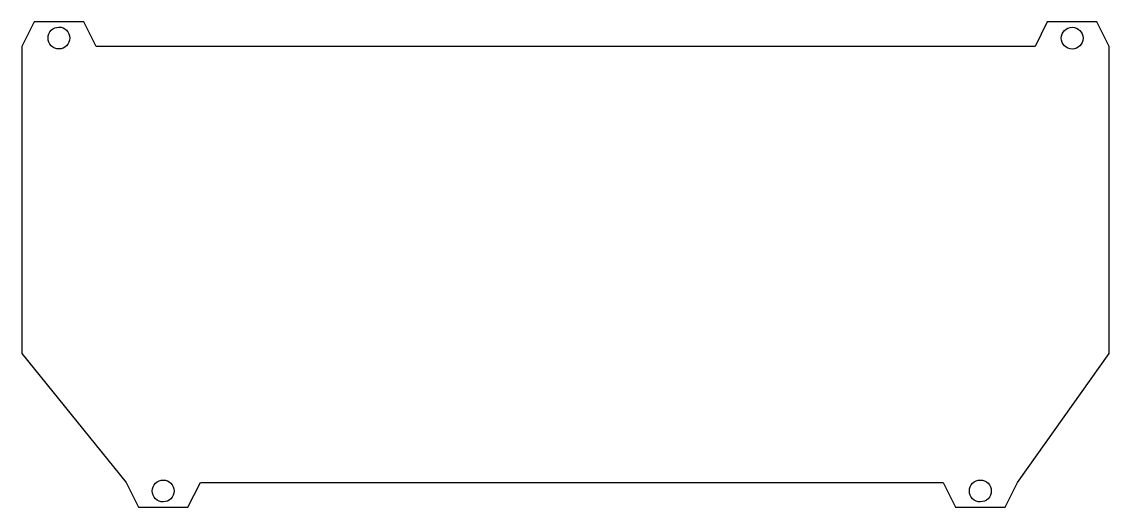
# Model space of a CAD drawing. Extents: x 0 to 220, y 0 to 98.
import ezdxf

# ---------------------------------------------------------------- set-up
doc = ezdxf.new("R2010")
doc.units = 0
doc.layers.add('Plate_Outline', color=7, linetype='CONTINUOUS')

msp = doc.modelspace()

# ---------------------------------------------------------------- linework, layer by layer
at = {"layer": 'Plate_Outline', "color": 1}
for points in [[(2.632356, 98.193474), (0.132251, 93.197398), (0.132251, 31.193441), (21.181608, 5.128371), (23.681714, 0.132295), (33.681618, 0.132295), (36.181723, 5.128371), (186.087275, 5.128371), (188.587378, 0.132295), (198.587285, 0.132295), (201.087388, 5.128371), (219.60512, 31.190859), (219.60512, 93.166909), (219.60512, 93.197398), (217.120516, 98.162985), (207.10511, 98.162985), (204.620506, 93.197398), (15.132366, 93.197398), (12.632261, 98.193474)], [(7.63205, 97.105169)], [(212.120823, 97.07468)], [(28.681925, 5.620329)], [(193.58759, 5.620329)]]:
    msp.add_lwpolyline(points, close=True, dxfattribs=at)
for points in [[(5.432185, 94.905303), (5.432259, 96.120225), (6.417129, 97.105095), (7.63205, 97.105169)], [(7.63205, 97.105169), (8.215569, 97.10527), (8.775226, 96.873548), (9.187884, 96.460986)], [(210.564988, 96.430498), (210.977647, 96.84306), (211.537304, 97.074781), (212.120823, 97.07468)], [(212.120823, 97.07468), (213.335744, 97.074605), (214.320614, 96.089735), (214.320688, 94.874814)], [(7.63205, 92.705438), (6.417129, 92.705512), (5.432259, 93.690382), (5.432185, 94.905303)], [(9.187884, 96.460986), (9.600543, 96.048425), (9.832396, 95.488823), (9.832432, 94.905303)], [(9.832432, 94.905303), (9.832396, 94.321784), (9.600543, 93.762182), (9.187884, 93.34962)], [(209.92044, 94.874814), (209.920476, 95.458334), (210.152329, 96.017936), (210.564988, 96.430498)], [(210.564988, 93.319131), (210.152329, 93.731693), (209.920476, 94.291295), (209.92044, 94.874814)], [(214.320688, 94.874814), (214.320614, 93.659893), (213.335744, 92.675024), (212.120823, 92.674949)], [(9.187884, 93.34962), (8.775226, 92.937058), (8.215569, 92.705337), (7.63205, 92.705438)], [(212.120823, 92.674949), (211.537304, 92.674847), (210.977647, 92.906569), (210.564988, 93.319131)], [(26.481542, 3.420465), (26.481578, 4.003984), (26.713431, 4.563586), (27.12609, 4.976148)], [(27.12609, 4.976148), (27.538749, 5.388709), (28.098406, 5.620431), (28.681925, 5.620329)], [(28.681925, 5.620329), (29.896846, 5.620255), (30.881715, 4.635385), (30.881789, 3.420465)], [(191.387209, 3.420465), (191.387245, 4.003983), (191.619098, 4.563585), (192.031757, 4.976147)], [(192.031757, 4.976147), (192.444415, 5.388708), (193.004071, 5.62043), (193.58759, 5.620329)], [(193.58759, 5.620329), (194.802511, 5.620256), (195.787382, 4.635386), (195.787457, 3.420465)], [(27.12609, 1.864782), (26.713431, 2.277344), (26.481578, 2.836946), (26.481542, 3.420465)], [(30.881789, 3.420465), (30.881715, 2.205544), (29.896846, 1.220675), (28.681925, 1.2206)], [(192.031757, 1.864783), (191.619098, 2.277344), (191.387245, 2.836946), (191.387209, 3.420465)], [(195.787457, 3.420465), (195.787382, 2.205543), (194.802511, 1.220673), (193.58759, 1.2206)], [(28.681925, 1.2206), (28.098406, 1.220499), (27.538749, 1.45222), (27.12609, 1.864782)], [(193.58759, 1.2206), (193.004071, 1.220499), (192.444415, 1.452221), (192.031757, 1.864783)]]:
    msp.add_open_spline(points, degree=3, dxfattribs=at)

doc.saveas('drawing.dxf')
